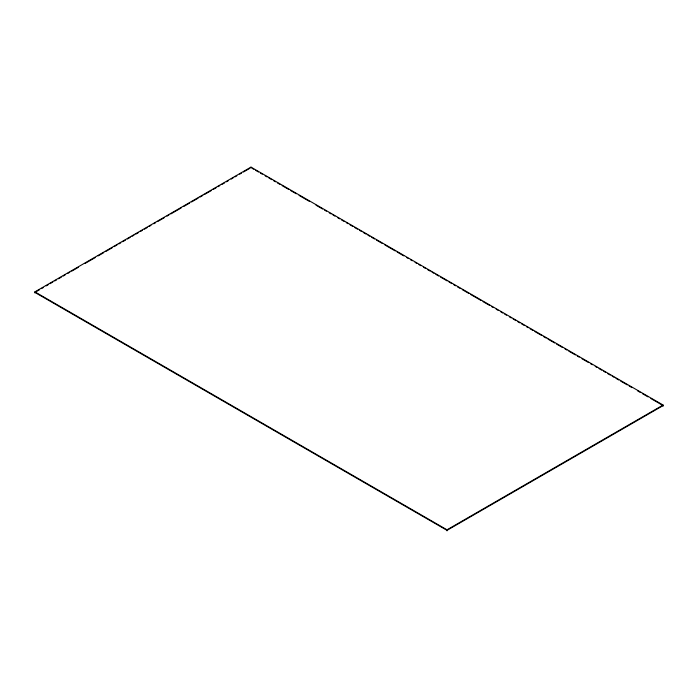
<?xml version="1.0" encoding="UTF-8"?>
<svg xmlns="http://www.w3.org/2000/svg" width="698" height="698" viewBox="0 0 698 698"><rect width="100%" height="100%" fill="white"/><g stroke="black" fill="none" stroke-linecap="round" stroke-linejoin="round"><path stroke-width="1.05" d="M34.9 292.951L34.9 291.869L250.983 167.119L663.1 405.049L663.1 406.131M39.62 289.687L34.9 292.41L447.017 530.34L663.1 405.59L650.841 398.514M41.505 288.597L43.389 287.506M46.225 285.875L48.11 284.784M49.994 283.693L52.83 282.062M54.714 280.971L56.599 279.881M58.492 278.79L61.319 277.158M63.204 276.068L65.097 274.977M67.924 273.346L69.809 272.255M71.702 271.164L78.307 267.351M84.912 263.539L95.286 257.545M98.121 255.913L103.784 252.641M105.668 251.55L112.273 247.738M114.158 246.647L116.994 245.015M118.878 243.925L120.763 242.834M122.656 241.744L125.483 240.112M127.368 239.021L130.203 237.39M132.088 236.299L133.981 235.209M135.866 234.118L138.693 232.486M140.586 231.396L142.471 230.305M144.355 229.214L147.191 227.583M149.075 226.492L150.96 225.402M153.796 223.77L155.68 222.679M157.565 221.589L164.17 217.776M167.005 216.144L168.89 215.054M170.774 213.963L181.157 207.969M183.984 206.338L189.647 203.066M191.54 201.975L198.145 198.162M200.029 197.072L202.856 195.44M204.75 194.349L211.354 190.537M213.239 189.446L216.066 187.814M217.959 186.724L219.844 185.633M221.728 184.542L224.564 182.911M226.449 181.82L228.333 180.73M231.169 179.098L233.053 178.007M234.938 176.917L236.831 175.826M239.658 174.195L241.543 173.104M243.436 172.013L250.041 168.201M34.9 291.869L447.017 529.808L663.1 405.049M251.926 168.201L253.81 169.291M255.695 170.382L258.53 172.013M260.415 173.104L262.3 174.186M265.127 175.826L267.011 176.908M268.904 177.999L271.731 179.63M273.616 180.721L275.501 181.812M277.385 182.902L280.221 184.534M282.105 185.624L288.702 189.437M290.595 190.528L296.249 193.791M299.076 195.423L309.45 201.417M316.054 205.221L322.651 209.034M324.544 210.124L326.428 211.215M329.255 212.846L331.14 213.937M333.025 215.028L334.918 216.118M337.745 217.75L339.629 218.84M341.514 219.922L344.35 221.563M346.234 222.645L348.119 223.735M350.003 224.826L352.83 226.457M354.715 227.548L357.551 229.18M359.435 230.27L361.32 231.361M363.204 232.451L366.04 234.083M367.925 235.174L369.809 236.256M371.694 237.346L374.521 238.978M376.405 240.068L382.068 243.34M384.895 244.972L395.269 250.957M397.153 252.048L403.758 255.861M406.585 257.492L408.47 258.583M410.363 259.673L412.248 260.764M415.074 262.396L416.959 263.486M418.844 264.568L420.737 265.659M423.564 267.29L425.448 268.381M427.333 269.472L430.16 271.103M432.053 272.194L433.938 273.284M435.822 274.375L438.649 276.007M440.534 277.097L447.139 280.91M449.023 281.992L451.85 283.632M453.744 284.714L455.628 285.805M457.513 286.895L460.34 288.527M462.224 289.618L468.829 293.43M470.714 294.521L481.088 300.506M482.972 301.597L489.577 305.41M491.462 306.501L493.346 307.582M496.182 309.223L498.067 310.305M500.894 311.945L502.778 313.027M504.663 314.117L506.556 315.208M509.383 316.84L511.268 317.93M513.152 319.021L515.979 320.652M517.872 321.743L519.757 322.834M521.642 323.916L524.468 325.556M526.353 326.638L528.246 327.728M530.131 328.819L532.958 330.451M534.843 331.541L541.447 335.354M543.332 336.445L546.159 338.076M548.043 339.167L554.648 342.98M556.533 344.062L562.195 347.334M565.022 348.965L566.907 350.056M568.791 351.146L575.396 354.95M577.281 356.041L579.165 357.132M581.992 358.763L588.597 362.576M590.482 363.667L592.366 364.757M595.202 366.389L597.087 367.48M598.971 368.57L601.798 370.202M603.691 371.292L605.576 372.374M607.461 373.465L610.288 375.096M612.172 376.187L614.057 377.278M615.95 378.368L618.777 380M620.662 381.091L627.266 384.903M629.151 385.985L631.978 387.626M637.64 390.889L640.467 392.52M642.352 393.611L648.014 396.883M447.017 529.808L447.017 530.881M250.983 167.119L250.983 167.66"/></g></svg>
